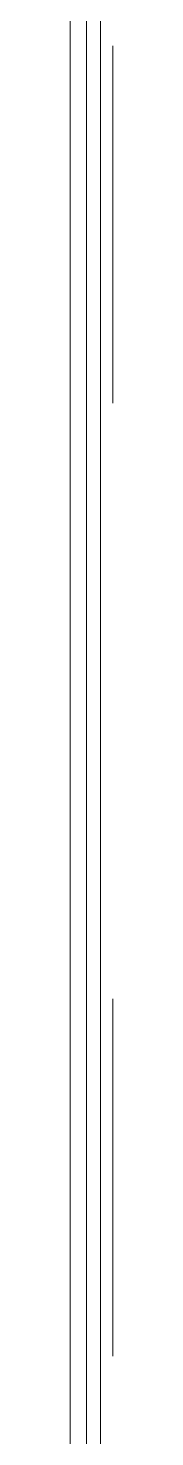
# Model space of a CAD drawing. Header units: inches. Extents: x 3268 to 7018, y 976 to 6708.
# Drawn here: x 5697.92 to 5698.1, y 3503.7 to 3509.61 of the extents above; entities that cross this region are included whole.
import ezdxf

# ---------------------------------------------------------------- set-up
doc = ezdxf.new("R2010")
doc.units = ezdxf.units.IN
doc.header["$MEASUREMENT"] = 0
doc.layers.add('G-IMPT', color=8, linetype='Continuous', lineweight=9)
doc.layers.add('Q-SPCQ', color=91, linetype='Continuous', lineweight=9)

# ---------------------------------------------------------------- blocks, each defined once
blk = doc.blocks.new('Main Locker for Revit - LKR-1_10_autocad_dwg_PRT-008-2-2-9311810-Overall Retail Plan Opt 2')
at = {"layer": 'G-IMPT', "color": 133}
for p, q in [((35.5847, 3.0233), (35.5847, 4.5233)), ((35.5847, -0.9767), (35.5847, 0.5233))]:
    blk.add_line(p, q, dxfattribs=at)
blk = doc.blocks.new('Main Locker for Revit - LKR-1_10_autocad_dwg_PRT-008-2-2$1$ATF-9311811-Overall Retail Plan Opt 2')
blk.add_blockref('Main Locker for Revit - LKR-1_10_autocad_dwg_PRT-008-2-2-9311810-Overall Retail Plan Opt 2', (0, 0))
blk = doc.blocks.new('Main Locker for Revit - LKR-1_10_autocad_dwg_ASY-001-9311819-Overall Retail Plan Opt 2')
blk.add_blockref('Main Locker for Revit - LKR-1_10_autocad_dwg_PRT-008-2-2$1$ATF-9311811-Overall Retail Plan Opt 2', (0, 0))
blk = doc.blocks.new('Main Locker for Revit - LKR-1_10_autocad_dwg_PRT-002-1-9311833-Overall Retail Plan Opt 2')
at = {"layer": 'G-IMPT', "color": 133}
blk.add_line((35.5327, -6.6052), (35.5327, 15.5198), dxfattribs=at)
blk = doc.blocks.new('Main Locker for Revit - LKR-1_10_autocad_dwg_PRT-002-1$1$ATF-9311834-Overall Retail Plan Opt 2')
blk.add_blockref('Main Locker for Revit - LKR-1_10_autocad_dwg_PRT-002-1-9311833-Overall Retail Plan Opt 2', (0, 0))
blk = doc.blocks.new('Main Locker for Revit - LKR-1_10_autocad_dwg_PRT-004-1-9311836-Overall Retail Plan Opt 2')
at = {"layer": 'G-IMPT', "color": 133}
for p, q in [((35.4047, 15.4571), (35.4047, -6.5963)), ((35.4737, -6.5987), (35.4737, 15.4547)), ((35.4737, -6.5987), (35.4737, 15.4547))]:
    blk.add_line(p, q, dxfattribs=at)
blk = doc.blocks.new('Main Locker for Revit - LKR-1_10_autocad_dwg_PRT-004-1$1$ATF-9311840-Overall Retail Plan Opt 2')
blk.add_blockref('Main Locker for Revit - LKR-1_10_autocad_dwg_PRT-004-1-9311836-Overall Retail Plan Opt 2', (0, 0))
blk = doc.blocks.new('Main Locker for Revit - LKR-1_10_autocad_dwg_LKR-1_10_A-9311910-Overall Retail Plan Opt 2')
for name in ['Main Locker for Revit - LKR-1_10_autocad_dwg_ASY-001-9311819-Overall Retail Plan Opt 2', 'Main Locker for Revit - LKR-1_10_autocad_dwg_PRT-002-1$1$ATF-9311834-Overall Retail Plan Opt 2', 'Main Locker for Revit - LKR-1_10_autocad_dwg_PRT-004-1$1$ATF-9311840-Overall Retail Plan Opt 2']:
    blk.add_blockref(name, (0, 0))
blk = doc.blocks.new('Main Locker for Revit - LKR-1_10_autocad_dwg-9311801-Overall Retail Plan Opt 2')
blk.add_blockref('Main Locker for Revit - LKR-1_10_autocad_dwg_LKR-1_10_A-9311910-Overall Retail Plan Opt 2', (0, 0))
blk = doc.blocks.new('Main Locker for Revit - Main Locker for Revit-9311911-Overall Retail Plan Opt 2')
blk.add_blockref('Main Locker for Revit - LKR-1_10_autocad_dwg-9311801-Overall Retail Plan Opt 2', (1.9693, -15.5823))
blk = doc.blocks.new('Arch_5 Points - Units and Amenities_v2022_rvt-1-Overall Retail Plan Opt 2')
at = {"layer": 'Q-SPCQ', "color": 133, "lineweight": 9}
blk.add_blockref('Main Locker for Revit - Main Locker for Revit-9311911-Overall Retail Plan Opt 2', (5660.5497, 3520.5976), dxfattribs=at)

msp = doc.modelspace()

# ---------------------------------------------------------------- block references
at = {"lineweight": 5}
msp.add_blockref('Arch_5 Points - Units and Amenities_v2022_rvt-1-Overall Retail Plan Opt 2', (0, 0), dxfattribs=at)

doc.saveas('drawing.dxf')
